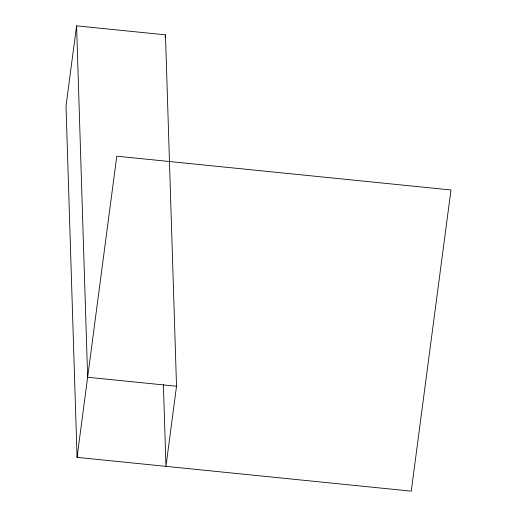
<?xml version="1.0" encoding="UTF-8"?>
<svg xmlns="http://www.w3.org/2000/svg" width="517" height="517" viewBox="0 0 517 517"><rect width="100%" height="100%" fill="white"/><g stroke="black" fill="none" stroke-linecap="round" stroke-linejoin="round"><path stroke-width="0.78" d="M163.372 384.144L165.957 466.353L176.523 386.238L165.479 34.839L76.587 25.85L66.014 105.959L77.059 457.364L411.254 491.15L450.986 189.978L116.79 156.192L77.059 457.364M165.169 37.218L165.479 34.839M176.523 386.238L87.631 377.248L76.587 25.85"/></g></svg>
